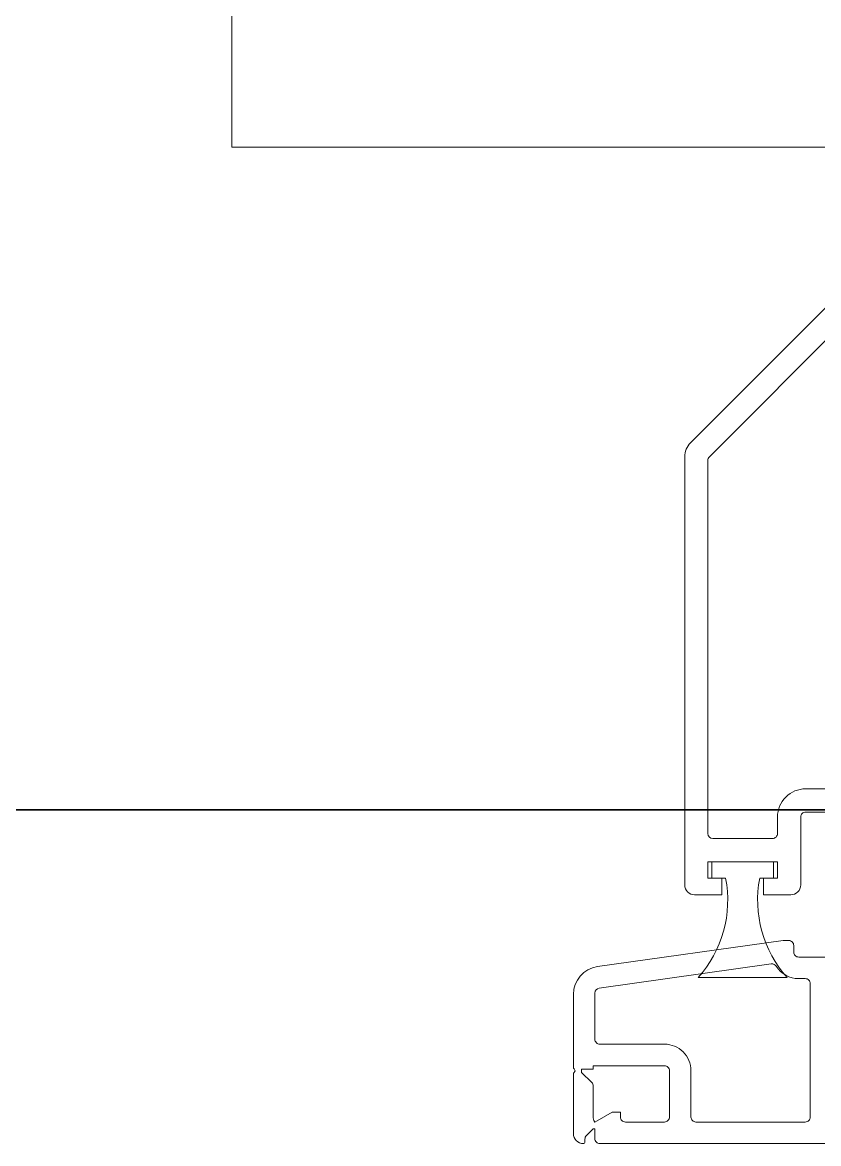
# Model space of a CAD drawing. Header units: inches. Extents: x -3905 to 10892, y 1064 to 9590.
# Drawn here: x 1614.172 to 1616.574, y 3465.657 to 3469.042 of the extents above; entities that cross this region are included whole.
import ezdxf

# ---------------------------------------------------------------- set-up
doc = ezdxf.new("R2010")
doc.units = ezdxf.units.IN
doc.header["$MEASUREMENT"] = 0
doc.layers.add('ELEVATIONS', color=40, linetype='Continuous', lineweight=0)
doc.layers.add('SECTIONS', color=70, linetype='Continuous', lineweight=0)

msp = doc.modelspace()

# ---------------------------------------------------------------- linework, layer by layer
at = {"layer": 'ELEVATIONS', "linetype": 'Continuous', "lineweight": 5}
msp.add_lwpolyline([(1612.80327, 3494.6647), (1612.80327, 3466.6647), (1636.80327, 3466.6647), (1636.80327, 3494.6647)], close=True, dxfattribs=at)
at = {"layer": 'ELEVATIONS', "linetype": 'Continuous', "lineweight": 35}
msp.add_lwpolyline([(1612.80327, 3494.6647), (1636.80327, 3494.6647), (1636.80327, 3466.6647), (1612.80327, 3466.6647)], close=True, dxfattribs=at)
at = {"layer": 'ELEVATIONS', "linetype": 'Continuous', "lineweight": 15}
msp.add_lwpolyline([(1614.80327, 3492.6647), (1614.80327, 3468.6647), (1634.80327, 3468.6647), (1634.80327, 3492.6647)], close=True, dxfattribs=at)
at = {"layer": 'SECTIONS', "linetype": 'Continuous', "lineweight": 0}
msp.add_line((1616.4385, 3466.50792), (1616.2515, 3466.50792), dxfattribs=at)
for points in [[(1616.61743, 3468.20234), (1616.18757, 3467.77249, 0.1989124), (1616.17, 3467.73006), (1616.17, 3466.43792, 0.4142136), (1616.2, 3466.40792), (1616.2825, 3466.40792), (1616.2825, 3466.45792), (1616.24, 3466.45792), (1616.24, 3466.50792), (1616.45, 3466.50792), (1616.45, 3466.45792), (1616.4075, 3466.45792), (1616.4075, 3466.40792), (1616.49, 3466.40792, 0.4142136), (1616.52, 3466.43792), (1616.52, 3466.64292, -0.4142136), (1616.535, 3466.65792), (1617.15379, 3466.65792, 0.1989124)], [(1616.24, 3466.59292), (1616.24, 3467.71971, -0.1989124), (1616.24439, 3467.73032), (1616.6596, 3468.14552, -0.1989124)], [(1616.64, 3466.72792), (1616.535, 3466.72792, 0.4142136), (1616.45, 3466.64292), (1616.45, 3466.59292, -0.4142136), (1616.435, 3466.57792), (1616.255, 3466.57792)], [(1616.4385, 3466.50792), (1616.4385, 3466.45792), (1616.3965, 3466.45792, 0.2345059), (1616.47922, 3466.15792), (1616.21078, 3466.15792, 0.2345059), (1616.2935, 3466.45792), (1616.2515, 3466.45792), (1616.2515, 3466.50792)], [(1617.224, 3466.21992), (1616.514, 3466.21992, -0.4142136), (1616.499, 3466.23492), (1616.499, 3466.25492, 0.4142136), (1616.484, 3466.26992), (1616.46727, 3466.26992), (1615.90717, 3466.1912, 0.3738847), (1615.834, 3466.10703), (1615.834, 3465.89015, 0.1826758), (1615.83775, 3465.88022, -0.3779645), (1615.83775, 3465.87361, 0.1826758), (1615.834, 3465.86369), (1615.834, 3465.68692, 0.4142136), (1615.864, 3465.65692, 0.4142136), (1615.869, 3465.66192), (1615.869, 3465.6707, -0.1989124), (1615.87339, 3465.68131), (1615.894, 3465.70192), (1615.899, 3465.70192), (1615.899, 3465.67192, 0.4142136), (1615.914, 3465.65692), (1617.054, 3465.65692, -0.4142136)]]:
    msp.add_lwpolyline(points, format="xyb", dxfattribs=at)
for points in [[(1616.514, 3466.15492), (1616.534, 3466.15492, -0.4142136), (1616.549, 3466.13992), (1616.549, 3465.73692, -0.4142136), (1616.534, 3465.72192), (1616.204, 3465.72192, -0.4142136), (1616.189, 3465.73692), (1616.189, 3465.87692, 0.4142136), (1616.109, 3465.95692), (1615.914, 3465.95692, -0.4142136), (1615.899, 3465.97192), (1615.899, 3466.11137, -0.3738847), (1615.91191, 3466.12623), (1616.43146, 3466.19925, -0.2955967), (1616.44625, 3466.19237, 0.2580126)], [(1615.89601, 3465.72707), (1615.899, 3465.7219), (1615.951, 3465.75192), (1615.976, 3465.75192), (1615.976, 3465.73692, 0.4142136), (1615.991, 3465.72192), (1616.109, 3465.72192, 0.4142136), (1616.124, 3465.73692), (1616.124, 3465.87692, 0.4142136), (1616.109, 3465.89192), (1615.894, 3465.89192), (1615.894, 3465.88192), (1615.859, 3465.88192), (1615.859, 3465.87192), (1615.88961, 3465.84131, -0.1989124), (1615.894, 3465.8307), (1615.894, 3465.73457, 0.1316525)]]:
    msp.add_lwpolyline(points, format="xyb", close=True, dxfattribs=at)
msp.add_arc((1616.255, 3466.59292), 0.015, 180, 270, dxfattribs=at)

doc.saveas('drawing.dxf')
